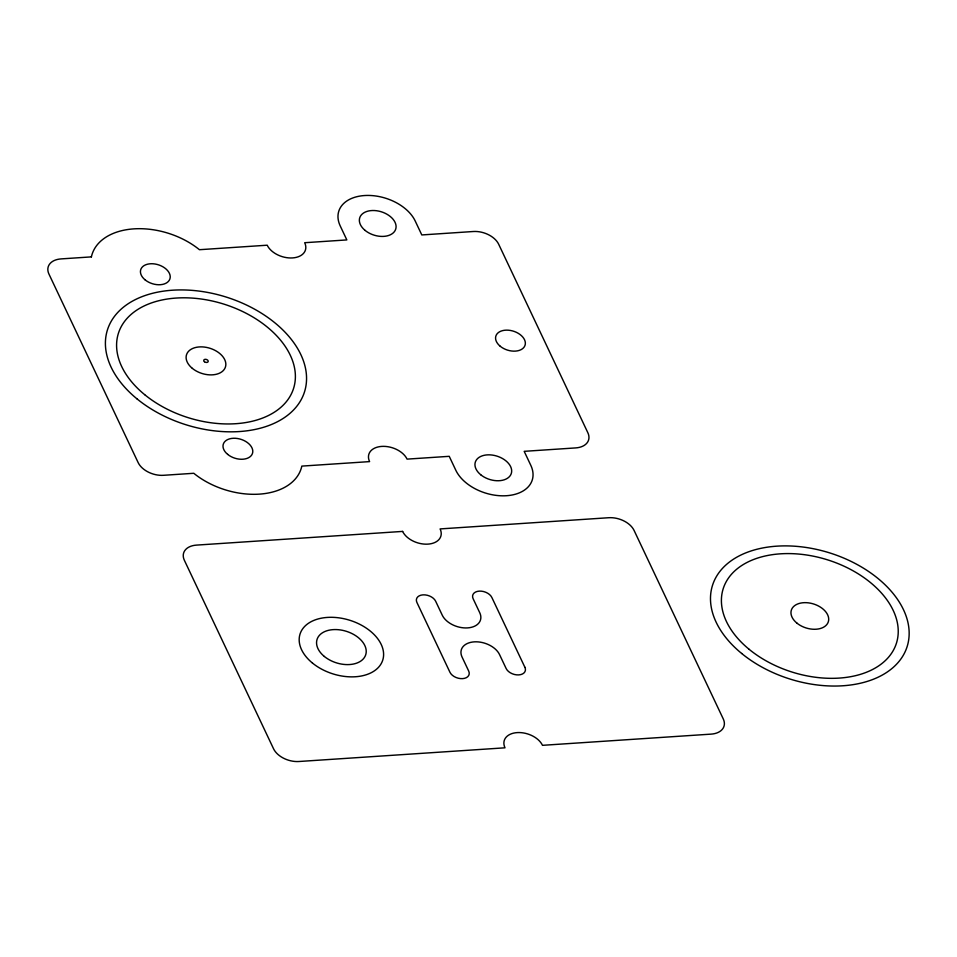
<?xml version="1.0" encoding="UTF-8"?>
<svg xmlns="http://www.w3.org/2000/svg" width="957" height="957" viewBox="0 0 957 957"><rect width="100%" height="100%" fill="white"/><g stroke="black" fill="none" stroke-linecap="round" stroke-linejoin="round"><path stroke-width="1.44" d="M91.394 256.883L61.104 258.904A20.408 13.219 17.4 0 0 48.963 274.109L138.143 462.59A20.408 13.219 17.4 0 0 163.48 475.306L193.781 473.284A66.308 42.981 17.4 0 0 259.359 494.135A66.308 42.981 17.4 0 0 301.826 466.107L369.593 461.609A20.408 13.219 17.4 0 1 381.723 446.405A20.408 13.219 17.4 0 1 407.072 459.121L449.228 456.322L455.831 470.282A40.804 26.449 17.4 0 0 506.516 495.714A40.804 26.449 17.4 0 0 530.788 465.293L524.185 451.333L575.707 447.912A20.408 13.219 17.4 0 0 587.837 432.708L498.669 244.226A20.408 13.219 17.4 0 0 473.32 231.51L421.798 234.944L415.194 220.971A40.804 26.449 17.4 0 0 364.509 195.539A40.804 26.449 17.4 0 0 340.237 225.96L346.841 239.92L304.685 242.719A20.408 13.219 17.4 0 1 292.555 257.923A20.408 13.219 17.4 0 1 267.206 245.207L199.439 249.705A66.308 42.981 17.4 0 0 133.86 228.867A66.308 42.981 17.4 0 0 91.394 256.883M402.622 531.41L196.508 545.107A20.408 13.219 17.4 0 0 184.378 560.312L273.558 748.793A20.408 13.219 17.4 0 0 298.895 761.509L505.009 747.812A20.408 13.219 17.4 0 1 517.139 732.607A20.408 13.219 17.4 0 1 542.487 745.324L711.123 734.127A20.408 13.219 17.4 0 0 723.253 718.91L634.084 530.441A20.408 13.219 17.4 0 0 608.736 517.725L440.1 528.922A20.408 13.219 17.4 0 1 427.97 544.126A20.408 13.219 17.4 0 1 402.622 531.41M524.891 667.292L491.862 597.491A10.204 6.615 17.4 0 0 479.194 591.127A10.204 6.615 17.4 0 0 473.129 598.735L479.732 612.695A20.408 13.219 17.4 0 1 467.602 627.9A20.408 13.219 17.4 0 1 442.254 615.184L435.65 601.223A10.204 6.615 17.4 0 0 422.982 594.859A10.204 6.615 17.4 0 0 416.917 602.467L449.946 672.269A10.204 6.615 17.4 0 0 462.614 678.633A10.204 6.615 17.4 0 0 468.679 671.024L462.075 657.064A20.408 13.219 17.4 0 1 474.205 641.86A20.408 13.219 17.4 0 1 499.542 654.576L506.157 668.536A10.204 6.615 17.4 0 0 518.826 674.9A10.204 6.615 17.4 0 0 524.891 667.292M749.187 649.36A90.795 58.844 17.4 0 0 895.86 644.886A90.795 58.844 17.4 0 0 784.429 553.636A90.795 58.844 17.4 0 0 749.187 649.36M741.687 653.487A102.016 66.117 17.4 0 0 906.494 648.463A102.016 66.117 17.4 0 0 781.295 545.945A102.016 66.117 17.4 0 0 741.687 653.487M796.882 623.091A19.379 12.561 17.4 0 0 828.2 622.134A19.379 12.561 17.4 0 0 804.406 602.659A19.379 12.561 17.4 0 0 796.882 623.091M324.351 656.466A25.504 16.532 17.4 0 0 365.562 655.21A25.504 16.532 17.4 0 0 334.256 629.574A25.504 16.532 17.4 0 0 324.351 656.466M312.437 663.034A43.352 28.1 17.4 0 0 382.477 660.892A43.352 28.1 17.4 0 0 329.268 617.325A43.352 28.1 17.4 0 0 312.437 663.034M136.995 398.866A103.296 66.942 17.4 0 0 303.859 393.782A103.296 66.942 17.4 0 0 177.093 289.983A103.296 66.942 17.4 0 0 136.995 398.866M365.107 230.41A18.877 12.238 17.4 0 0 395.6 229.477A18.877 12.238 17.4 0 0 372.44 210.516A18.877 12.238 17.4 0 0 365.107 230.41M480.701 474.732A18.877 12.238 17.4 0 0 511.194 473.799A18.877 12.238 17.4 0 0 488.034 454.838A18.877 12.238 17.4 0 0 480.701 474.732M145.105 279.863A15.3 9.917 17.4 0 0 169.832 279.121A15.3 9.917 17.4 0 0 151.05 263.737A15.3 9.917 17.4 0 0 145.105 279.863M227.67 454.384A15.3 9.917 17.4 0 0 252.397 453.63A15.3 9.917 17.4 0 0 233.616 438.258A15.3 9.917 17.4 0 0 227.67 454.384M500.248 346.278A15.3 9.917 17.4 0 0 524.962 345.525A15.3 9.917 17.4 0 0 506.181 330.141A15.3 9.917 17.4 0 0 500.248 346.278M144.651 394.643A91.812 59.513 17.4 0 0 292.986 390.133A91.812 59.513 17.4 0 0 180.299 297.854A91.812 59.513 17.4 0 0 144.651 394.643M192.357 368.385A20.408 13.219 17.4 0 0 225.314 367.38A20.408 13.219 17.4 0 0 200.276 346.877A20.408 13.219 17.4 0 0 192.357 368.385M204.451 361.722A2.297 1.483 17.4 0 0 208.159 361.602A2.297 1.483 17.4 0 0 205.336 359.306A2.297 1.483 17.4 0 0 204.451 361.722"/></g></svg>
